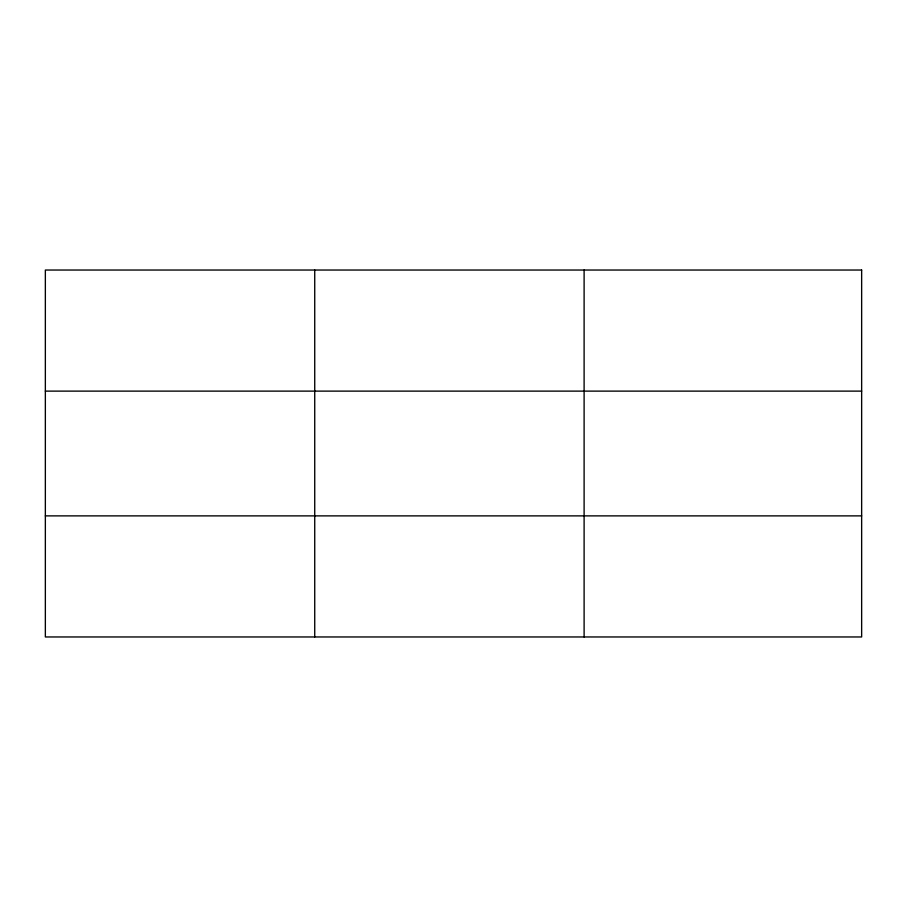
<?xml version="1.0" encoding="UTF-8"?>
<svg xmlns="http://www.w3.org/2000/svg" width="907" height="907" viewBox="0 0 907 907"><rect width="100%" height="100%" fill="white"/><g stroke="black" fill="none" stroke-linecap="round" stroke-linejoin="round"><path stroke-width="1.36" d="M314.729 270.037L314.729 636.963M584.108 270.037L584.108 636.963M45.35 391.121L861.65 391.121M45.35 515.879L861.65 515.879M861.65 270.037L861.65 636.963L45.35 636.963L45.35 270.037L861.65 270.037"/></g></svg>
